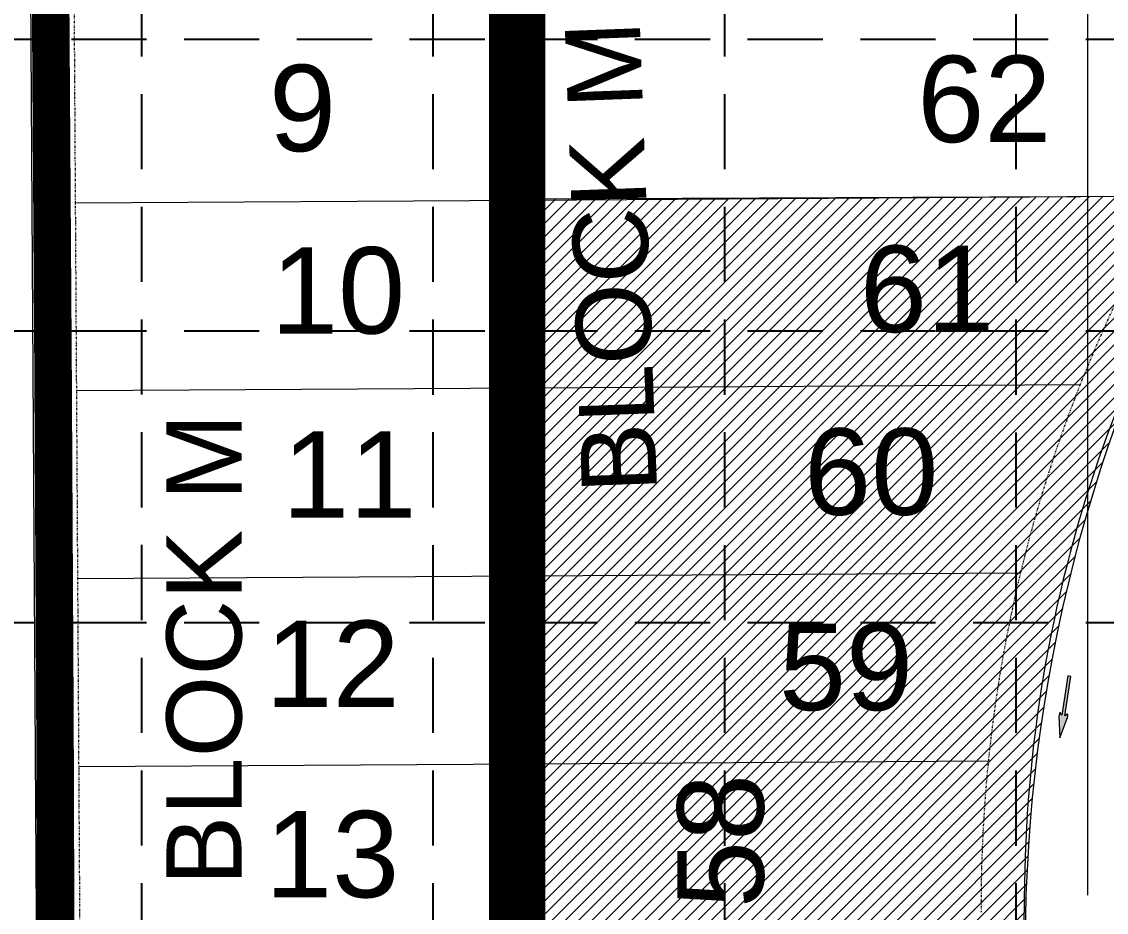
# Model space of a CAD drawing. Extents: x 218174 to 221286, y 216036 to 221010.
# Drawn here: x 219232.3 to 219521, y 219920 to 220157 of the extents above; entities that cross this region are included whole.
import ezdxf
from ezdxf.enums import TextEntityAlignment as Align

# ---------------------------------------------------------------- set-up
doc = ezdxf.new("R2010")
doc.units = 0
doc.header["$MEASUREMENT"] = 0
doc.linetypes.add('DASHED', pattern=[0.75, 0.5, -0.25])
doc.linetypes.add('DIVIDE', pattern=[1.25, 0.5, -0.25, 0, -0.25, 0, -0.25])
for name, color, linetype, lineweight in [('1 ARROWS', 7, 'Continuous', 0), ('1 BLOCK NUMBERS', 7, 'Continuous', 0), ('1 CURB LINE', 7, 'Continuous', 0), ('1 LOT NUMBERS', 7, 'Continuous', 0), ('1 PHASE LINES', 7, 'Continuous', 0), ('25', 7, 'Continuous', 0), ('PH.3-27', 7, 'Continuous', 0), ('PH.3-29', 7, 'Continuous', 0), ('PH.4-27', 7, 'Continuous', 0), ('PH.4-29', 7, 'Continuous', 0)]:
    doc.layers.add(name, color=color, linetype=linetype, lineweight=lineweight)
for name, color, linetype in [('1 EROSION BLANKETS', 84, 'Continuous'), ('1 SODDED LOT', 2, 'Continuous'), ('GRID', 251, 'DASHED')]:
    doc.layers.add(name, color=color, linetype=linetype)
doc.styles.get("Standard").update_dxf_attribs({"font": 'ARIAL.TTF'})
pattern_1 = [(45, (0, 0), (-1.767766952966369, 1.767766952966369), [])]

msp = doc.modelspace()

# ---------------------------------------------------------------- hatches: boundary and pattern name
at = {"layer": '1 ARROWS', "linetype": 'Continuous', "lineweight": 0}
h = msp.add_hatch(color=256, dxfattribs=at)
edge = h.paths.add_edge_path()
edge.add_line((219510.6660521453, 219972.7811562003), (219509.9822077519, 219972.3313507395))
edge.add_line((219509.9822077519, 219972.3313507395), (219511.581968992, 219982.7937518915))
edge.add_line((219511.581968992, 219982.7937518915), (219510.7312448768, 219982.9197860055))
edge.add_line((219510.7312448768, 219982.9197860055), (219509.1320882327, 219972.4613388977))
edge.add_line((219509.1320882327, 219972.4613388977), (219508.7188485737, 219973.0667553412))
edge.add_line((219508.7188485737, 219973.0667553412), (219508.7174876675, 219973.0678498667))
edge.add_ellipse((219508.5898860952, 219972.546137879), major_axis=(0.0846561167342986, 0.5535642453942345), ratio=0.2857142856512195, start_angle=-17.18267223287273, end_angle=124.7269333305264)
edge.add_line((219508.41167143, 219972.2506702911), (219508.4121376153, 219972.2517507343))
edge.add_line((219508.4121376153, 219972.2517507343), (219508.6687, 219966.4139))
edge.add_line((219508.6687, 219966.4139), (219510.7009246545, 219971.897735557))
edge.add_line((219510.7009246545, 219971.897735557), (219510.7016207476, 219971.8963370702))
edge.add_ellipse((219510.6229508584, 219972.2400055169), major_axis=(0.08465611673288356, 0.5535642453617852), ratio=0.28571428567767, start_angle=234.1684722212979, end_angle=374.4967194460819)
edge.add_line((219510.6660521453, 219972.7811562003), (219510.6660521453, 219972.7811562003))
at = {"layer": '1 SODDED LOT', "linetype": 'Continuous', "lineweight": 0}
h = msp.add_hatch(dxfattribs=at)
h.set_pattern_fill('ANSI31', color=256, scale=20, style=0)
h.set_pattern_definition(pattern_1)
edge = h.paths.add_edge_path()
edge.add_line((219475.4323052449, 219147.444003146), (219484.0059976856, 219158.0672530681))
edge.add_line((219484.0059976856, 219158.0672530681), (219525.0296510095, 219215.8261341982))
edge.add_line((219525.0296510095, 219215.8261341982), (219555.3456011817, 219266.1077832075))
edge.add_line((219555.3456011817, 219266.1077832075), (219580.1136357446, 219315.1255244578))
edge.add_line((219580.1136357446, 219315.1255244578), (219602.5341624803, 219366.8883159152))
edge.add_line((219602.5341624803, 219366.8883159152), (219621.3793221881, 219420.9509069505))
edge.add_line((219621.3793221881, 219420.9509069505), (219636.5571038646, 219475.7616311401))
edge.add_line((219636.5571038646, 219475.7616311401), (219648.3246516918, 219535.0259385895))
edge.add_line((219648.3246516918, 219535.0259385895), (219655.1489825292, 219587.1166144214))
edge.add_line((219655.1489825292, 219587.1166144214), (219659.2672806414, 219644.1361634186))
edge.add_line((219659.2672806414, 219644.1361634186), (219659.254730776, 219733.059728265))
edge.add_line((219659.254730776, 219733.059728265), (219657.4870566138, 219948.8443099199))
edge.add_line((219657.4870566138, 219948.8443099199), (219688.7331481751, 220030.9676380692))
edge.add_line((219688.7331481751, 220030.9676380692), (219749.0571499495, 220093.8122126724))
edge.add_line((219749.0571499495, 220093.8122126724), (219797.1930126573, 220136.0663225271))
edge.add_line((219797.1930126573, 220136.0663225271), (219840.5630852996, 220184.1232006675))
edge.add_line((219840.5630852996, 220184.1232006675), (219872.5042217056, 220231.4895576038))
edge.add_line((219872.5042217056, 220231.4895576038), (219768.5820726932, 220298.9748182372))
edge.add_line((219768.5820726932, 220298.9748182372), (219751.5323121054, 220274.9457712017))
edge.add_line((219751.5323121054, 220274.9457712017), (219734.6029277781, 220254.6460065115))
edge.add_line((219734.6029277781, 220254.6460065115), (219716.61547027, 220236.2493353521))
edge.add_line((219716.61547027, 220236.2493353521), (219691.0586083644, 220213.8978556696))
edge.add_line((219691.0586083644, 220213.8978556696), (219665.3797267635, 220194.9206644955))
edge.add_line((219665.3797267635, 220194.9206644955), (219646.3238232265, 220180.0664160972))
edge.add_line((219646.3238232265, 220180.0664160972), (219622.5762976214, 220158.7157978516))
edge.add_line((219622.5762976214, 220158.7157978516), (219597.137506899, 220129.1230808097))
edge.add_line((219597.137506899, 220129.1230808097), (219581.6785911615, 220107.4716529112))
edge.add_line((219581.6785911615, 220107.4716529112), (219569.5877775821, 220088.7570101068))
edge.add_arc((219750.1028268064, 219972.1331540567), 214.9111602416781, 147.1350465495527, 168.4719511664674)
edge.add_arc((220206.0321608502, 219879.1408230171), 680.2273229459104, 168.4719511664666, 178.0273705019318)
edge.add_line((219526.2079510478, 219902.555661235), (219527.2301247836, 219639.9876281985))
edge.add_arc((218960.6703304758, 219637.7820187235), 566.5640874952472, -25.11841071174888, 0.22305055361238146, ccw=False)
edge.add_arc((218340.7872357614, 219928.399408143), 1251.190641278881, 330.4295665447405, 334.88158928825175, ccw=False)
edge.add_arc((218923.4802639634, 219597.7813066724), 581.235796430975, 322.07344402292466, 330.4295665447392, ccw=False)
edge.add_arc((219395.5992003155, 219229.8951809441), 17.29280903881189, 142.0734440229354, 235.1860688875663)
edge.add_line((219385.7265072294, 219215.6976045424), (219475.4323052449, 219147.444003146))
at = {"layer": '1 SODDED LOT', "lineweight": 0}
h = msp.add_hatch(dxfattribs=at)
h.set_pattern_fill('ANSI31', color=256, scale=20, style=0)
h.set_pattern_definition(pattern_1)
edge = h.paths.add_edge_path()
edge.add_line((219551.4906559289, 220110.564609817), (219367.0987866988, 220109.8185611151))
edge.add_line((219367.0987866988, 220109.8185611151), (219364.5965155221, 219607.4716750037))
edge.add_line((219364.5965155221, 219607.4716750037), (219357.5099899668, 219536.6510588022))
edge.add_line((219357.5099899668, 219536.6510588022), (219331.5260828251, 219464.650086645))
edge.add_line((219331.5260828251, 219464.650086645), (219289.0069493876, 219380.8456823144))
edge.add_line((219289.0069493876, 219380.8456823144), (219143.733235187, 219186.0889645997))
edge.add_line((219143.733235187, 219186.0889645997), (219037.2010362386, 219189.4039041139))
edge.add_line((219037.2010362386, 219189.4039041139), (219018.3036546521, 219060.7464366794))
edge.add_line((219018.3036546521, 219060.7464366794), (219073.8147516077, 219044.2216270044))
edge.add_line((219073.8147516077, 219044.2216270044), (219113.97170986, 219028.8771617048))
edge.add_line((219113.97170986, 219028.8771617048), (219141.1367045943, 219011.1719960742))
edge.add_line((219141.1367045943, 219011.1719960742), (219148.7325851158, 219004.2703739246))
edge.add_line((219148.7325851158, 219004.2703739246), (219158.9253344339, 219003.8629213669))
edge.add_line((219158.9253344339, 219003.8629213669), (219168.3026542572, 219006.7150892708))
edge.add_line((219168.3026542572, 219006.7150892708), (219172.7874567953, 219013.6417943318))
edge.add_line((219172.7874567953, 219013.6417943318), (219360.4262625045, 219257.5249111722))
edge.add_arc((218829.9204208373, 219665.6855245095), 669.3515775158193, 322.4260346540026, 357.521118745443)
edge.add_line((219498.6456402032, 219636.7353033207), (219499.4840874574, 219911.9301388391))
edge.add_arc((219913.975405297, 219910.667291349), 414.4932416194639, 151.4302003989582, 179.8254351675008, ccw=False)
edge.add_line((219549.9528626947, 220108.889983858), (219551.7776915674, 220109.6488172017))
edge.add_line((219551.7776915674, 220109.6488172017), (219551.4906559289, 220110.564609817))

# ---------------------------------------------------------------- linework, layer by layer
at = {"layer": '1 ARROWS', "linetype": 'Continuous', "lineweight": 0}
for p, q in [((219510.7312448768, 219982.9197860055), (219509.1320882327, 219972.4613388977)), ((219509.9822077519, 219972.3313507395), (219511.581968992, 219982.7937518915)), ((219511.581968992, 219982.7937518915), (219510.7312448768, 219982.9197860055)), ((219508.7188485737, 219973.0667553412), (219508.7174876675, 219973.0678498667)), ((219509.1320882327, 219972.4613388977), (219508.7188485737, 219973.0667553412)), ((219508.41167143, 219972.2506702911), (219508.4121376153, 219972.2517507343)), ((219508.4121376153, 219972.2517507343), (219508.6687, 219966.4139)), ((219508.6687, 219966.4139), (219510.7009246545, 219971.897735557)), ((219510.6660521453, 219972.7811562003), (219509.9822077519, 219972.3313507395)), ((219510.6660521453, 219972.7811562003), (219510.6660521453, 219972.7811562003)), ((219510.7009246545, 219971.897735557), (219510.7016207476, 219971.8963370702))]:
    msp.add_line(p, q, dxfattribs=at)
for centre, major_axis, ratio, start_param, end_param in [((219508.5898860952, 219972.546137879), (0.0846561167342986, 0.5535642453942345), 0.2857142856512195, -0.2998942047546349, 2.176895652533142), ((219510.6229508584, 219972.2400055169), (0.08465611673288356, 0.5535642453617852), 0.28571428567767, 4.087010844626529, 6.536200792251604)]:
    msp.add_ellipse(centre, major_axis=major_axis, ratio=ratio, start_param=start_param, end_param=end_param, dxfattribs=at)
msp.add_point((219508.7188485737, 219973.0667553412), dxfattribs=at)
at = {"layer": '1 CURB LINE', "color": 7, "linetype": 'Continuous', "lineweight": 0}
msp.add_line((219500.6831, 219673.8035), (219499.1881, 219920.099), dxfattribs=at)
msp.add_lwpolyline([(219237.68801142, 219672.2070265725), (219236.1900661092, 219918.9790882778), (219234.4297528306, 220208.9737456374), (219233.5504640675, 220353.8280997833)], dxfattribs=at)
msp.add_arc((219862.6814171367, 219922.3053828038), 363.500000000001, 142.8465722222222, 180.3477888888889, dxfattribs=at)
at = {"layer": '1 EROSION BLANKETS', "linetype": 'Continuous', "lineweight": 0, "const_width": 10, "flags": 128}
msp.add_lwpolyline([(219241.6867923733, 219805.9837191394), (219241.1348544127, 219971.1183058717), (219240.6153369379, 220066.6692484035), (219238.6758142229, 220358.4438702289)], dxfattribs=at)
at = {"layer": '1 PHASE LINES', "linetype": 'Continuous', "lineweight": 0, "flags": 128}
msp.add_lwpolyline([(219516.016509337, 220887.0697448106), (219516.016509337, 219924.6114496358)], dxfattribs=at)
at = {"layer": '1 PHASE LINES', "linetype": 'Continuous', "lineweight": 0, "const_width": 15, "flags": 128}
msp.add_lwpolyline([(219072.7367471159, 220353.2492012243), (219364.2156749931, 220353.2492012243), (219364.2156749931, 219640.0514935064, -0.1963308952916351), (219225.3753395168, 219300.0932290771), (219142.0511054016, 219186.2674284725), (219049.1340145164, 219192.2090444537), (218921.1256429346, 219191.0770941167), (218921.1256429346, 219071.9732745571), (218868.1054707686, 219071.9732745571), (218868.1054707686, 219021.7551318665), (218890.2983711181, 219021.7551318665), (218890.2983711181, 218901.895455098), (218873.3103353788, 218901.895455098), (218839.2516439526, 218755.8841101766), (218809.0378641987, 218665.3308277418), (218782.5459946296, 218600.5944388118), (218782.5459946296, 218492.1764490698), (218763.4236707162, 218492.1764490698), (218763.4236707162, 218440.8646983874), (218803.5522710504, 218440.8646983874), (218803.5522710504, 218304.9094122892)], format="xyb", dxfattribs=at)
at = {"layer": '1 SODDED LOT', "lineweight": 0, "flags": 128}
msp.add_lwpolyline([(219551.4906559289, 220110.564609817), (219367.0987866988, 220109.8185611151), (219364.5965155221, 219607.4716750037), (219357.5099899668, 219536.6510588022), (219331.5260828251, 219464.650086645), (219289.0069493876, 219380.8456823144), (219143.733235187, 219186.0889645997), (219037.2010362386, 219189.4039041139), (219018.3036546521, 219060.7464366794), (219073.8147516077, 219044.2216270044), (219113.97170986, 219028.8771617048), (219141.1367045943, 219011.1719960742), (219148.7325851158, 219004.2703739246), (219158.9253344339, 219003.8629213669), (219168.3026542572, 219006.7150892708), (219172.7874567953, 219013.6417943318), (219360.4262625045, 219257.5249111722, 0.1543394592838439), (219498.6456402032, 219636.7353033207), (219499.4840874574, 219911.9301388391, -0.1245354695982087), (219549.9528626947, 220108.889983858), (219551.7776915674, 220109.6488172017)], format="xyb", close=True, dxfattribs=at)
at = {"layer": '25', "color": 7, "linetype": 'DASHED', "lineweight": 0}
msp.add_lwpolyline([(219073.0423, 220352.9968), (219365.0472, 220354.7693), (219369.3233, 219650.3192), (219363.2416, 219589.3575), (219350.8263, 219529.3934), (219331.7625, 219471.2005), (219306.2908, 219415.5135), (219263.0222, 219346.3614), (219141.9205, 219187.8476), (219034.8638, 219192.7436), (218920.8702, 219192.0517), (218921.5986, 219072.0539), (218888.6577, 219071.8539), (218889.6896, 218901.8571), (218876.2234, 218901.7753), (218842.5039, 218762.4865), (218812.8776, 218673.7352), (218783.2987, 218602.1537), (218784.2674, 218442.5887), (218803.6962, 218442.7067), (218804.5243034059, 218306.3036360027)], dxfattribs=at)
at = {"layer": 'GRID', "color": 253, "linetype": 'DASHED', "ltscale": 40}
for p, q in [((219264.2472237629, 216427.7805951761), (219264.2472237629, 220928.2973227122)), ((219341.8400059447, 216427.7683959682), (219341.8400059447, 220928.2973227122)), ((219419.4327881263, 216427.7561967602), (219419.4327881263, 220928.2973227122)), ((219497.025570308, 216427.7439975522), (219497.025570308, 220928.2973227122)), ((218255.5410554017, 220152.3695008956), (221204.0667783041, 220152.3695008956)), ((218255.5410554017, 220074.776718714), (221204.0667783041, 220074.776718714)), ((218255.5410554017, 219997.1839365324), (221204.0667783041, 219997.1839365324))]:
    msp.add_line(p, q, dxfattribs=at)
at = {"layer": 'PH.3-27', "color": 7, "linetype": 'DIVIDE', "lineweight": 0}
for centre, radius, start, end in [((219785.0125313658, 220361.7509781316), 300, 180.3477888888889, 223.7123361111111), ((219862.6814171367, 219922.3053828038), 375, 141.7550694444444, 180.3477888888889)]:
    msp.add_arc(centre, radius, start, end, dxfattribs=at)
at = {"layer": 'PH.3-29', "color": 7, "linetype": 'Continuous', "lineweight": 0}
for p, q in [((219363.7438, 220569.4795), (219369.3233, 219650.3192)), ((219538.3418, 220110.5308), (219366.5361, 220109.4879)), ((219514.0272, 220060.3823), (219366.8396, 220059.4889)), ((219498.148, 220010.285), (219367.1431, 220009.4898)), ((219489.6043, 219960.2322), (219367.4466, 219959.4907))]:
    msp.add_line(p, q, dxfattribs=at)
at = {"layer": 'PH.4-27', "color": 7, "linetype": 'DIVIDE', "lineweight": 0}
msp.add_line((219245.0207695212, 220358.7548942564), (219249.1877995575, 219672.2768320963), dxfattribs=at)
msp.add_lwpolyline([(218868.9616, 219021.7335), (218868.6581, 219071.7325), (218921.5986, 219072.0539), (218920.8702, 219192.0517), (219034.8638, 219192.7436), (219141.9205, 219187.8476), (219263.0222, 219346.3614), (219306.2908, 219415.5135), (219331.7625, 219471.2005), (219350.8263, 219529.3934), (219363.2416, 219589.3575), (219369.3233, 219650.3192), (219365.0186, 220359.4833), (219245.0208, 220358.7549), (219245.1708, 220334.0404), (219195.1717, 220333.7369), (219195.0503, 220353.7374), (219073.0422855708, 220352.9967696402), (218493.3063817988, 220352.8902485733), (218493.3063817988, 218306.6994409894)], dxfattribs=at)
at = {"layer": 'PH.4-29', "color": 7, "linetype": 'Continuous', "lineweight": 0}
for p, q in [((219365.0185587725, 220359.4832997498), (219369.3232965667, 219650.3192108219)), ((219366.5360699667, 220109.487947148), (219246.5382807123, 220108.7595416517)), ((219366.8395722556, 220059.4888682882), (219246.8417830012, 220058.7604627949)), ((219367.1430745445, 220009.4897894376), (219247.1452852931, 220008.7613839412)), ((219367.4465768334, 219959.4907105808), (219247.448787582, 219958.7623050874))]:
    msp.add_line(p, q, dxfattribs=at)

# ---------------------------------------------------------------- texts
at = {"layer": '1 BLOCK NUMBERS', "color": 7, "linetype": 'Continuous', "lineweight": 0}
for rotation, p in [(92.11911111111111, (219389.1289295529, 220094.3803225446)), (92.11911111111111, (219389.1289295529, 220094.3803225446)), (92.11911111111111, (219389.1289295529, 220094.3803225446)), (92.11911111111111, (219389.1289295529, 220094.3803225446)), (92.11911111111111, (219389.1289295529, 220094.3803225446)), (92.11911111111111, (219389.1289295529, 220094.3803225446)), (92.11911111111111, (219389.1289295529, 220094.3803225446)), (92.11911111111111, (219389.1289295529, 220094.3803225446)), (92.11911111111111, (219389.1289295529, 220094.3803225446)), (92.11911111111111, (219389.1289295529, 220094.3803225446)), (92.11911111111111, (219389.1289295529, 220094.3803225446)), (92.11911111111111, (219389.1289295529, 220094.3803225446)), (92.11911111111111, (219389.1289295529, 220094.3803225446)), (92.11911111111111, (219389.1289295529, 220094.3803225446)), (92.11911111111111, (219389.1289295529, 220094.3803225446)), (92.11911111111111, (219389.1289295529, 220094.3803225446)), (92.11911111111111, (219389.1289295529, 220094.3803225446)), (92.11911111111111, (219389.1289295529, 220094.3803225446)), (92.11911111111111, (219389.1289295529, 220094.3803225446)), (92.11911111111111, (219389.1289295529, 220094.3803225446)), (92.11911111111111, (219389.1289295529, 220094.3803225446)), (92.11911111111111, (219389.1289295529, 220094.3803225446)), (92.11911111111111, (219389.1289295529, 220094.3803225446)), (92.11911111111111, (219389.1289295529, 220094.3803225446)), (92.11911111111111, (219389.1289295529, 220094.3803225446)), (92.11911111111111, (219389.1289295529, 220094.3803225446)), (92.11911111111111, (219389.1289295529, 220094.3803225446)), (92.11911111111111, (219389.1289295529, 220094.3803225446)), (92.11911111111111, (219389.1289295529, 220094.3803225446)), (92.11911111111111, (219389.1289295529, 220094.3803225446)), (92.11911111111111, (219389.1289295529, 220094.3803225446)), (92.11911111111111, (219389.1289295529, 220094.3803225446)), (90, (219280.7979600509, 219989.9607745573))]:
    msp.add_text('BLOCK M', height=20, rotation=rotation, dxfattribs=at).set_placement(p, align=Align.MIDDLE)
at = {"layer": '1 LOT NUMBERS', "color": 7, "linetype": 'Continuous', "lineweight": 0}
for s, p in [('62', (219470.6889, 220124.9751)), ('62', (219470.6889, 220124.9751)), ('62', (219470.6889, 220124.9751)), ('62', (219470.6889, 220124.9751)), ('62', (219470.6889, 220124.9751)), ('62', (219470.6889, 220124.9751)), ('62', (219470.6889, 220124.9751)), ('62', (219470.6889, 220124.9751)), ('62', (219470.6889, 220124.9751)), ('62', (219470.6889, 220124.9751)), ('62', (219470.6889, 220124.9751)), ('62', (219470.6889, 220124.9751)), ('62', (219470.6889, 220124.9751)), ('62', (219470.6889, 220124.9751)), ('62', (219470.6889, 220124.9751)), ('62', (219470.6889, 220124.9751)), ('62', (219470.6889, 220124.9751)), ('62', (219470.6889, 220124.9751)), ('62', (219470.6889, 220124.9751)), ('62', (219470.6889, 220124.9751)), ('62', (219470.6889, 220124.9751)), ('62', (219470.6889, 220124.9751)), ('62', (219470.6889, 220124.9751)), ('62', (219470.6889, 220124.9751)), ('62', (219470.6889, 220124.9751)), ('62', (219470.6889, 220124.9751)), ('62', (219470.6889, 220124.9751)), ('62', (219470.6889, 220124.9751)), ('62', (219470.6889, 220124.9751)), ('62', (219470.6889, 220124.9751)), ('62', (219470.6889, 220124.9751)), ('62', (219470.6889, 220124.9751)), ('9', (219298.1127, 220122.5534)), ('9', (219298.1127, 220122.5534)), ('9', (219298.1127, 220122.5534)), ('9', (219298.1127, 220122.5534)), ('10', (219298.6374, 220074.0251)), ('10', (219298.6374, 220074.0251)), ('10', (219298.6374, 220074.0251)), ('10', (219298.6374, 220074.0251)), ('61', (219455.4049, 220074.4338)), ('61', (219455.4049, 220074.4338)), ('61', (219455.4049, 220074.4338)), ('61', (219455.4049, 220074.4338)), ('61', (219455.4049, 220074.4338)), ('61', (219455.4049, 220074.4338)), ('61', (219455.4049, 220074.4338)), ('61', (219455.4049, 220074.4338)), ('61', (219455.4049, 220074.4338)), ('61', (219455.4049, 220074.4338)), ('61', (219455.4049, 220074.4338)), ('61', (219455.4049, 220074.4338)), ('61', (219455.4049, 220074.4338)), ('61', (219455.4049, 220074.4338)), ('61', (219455.4049, 220074.4338)), ('61', (219455.4049, 220074.4338)), ('61', (219455.4049, 220074.4338)), ('61', (219455.4049, 220074.4338)), ('61', (219455.4049, 220074.4338)), ('61', (219455.4049, 220074.4338)), ('61', (219455.4049, 220074.4338)), ('61', (219455.4049, 220074.4338)), ('61', (219455.4049, 220074.4338)), ('61', (219455.4049, 220074.4338)), ('61', (219455.4049, 220074.4338)), ('61', (219455.4049, 220074.4338)), ('61', (219455.4049, 220074.4338)), ('61', (219455.4049, 220074.4338)), ('61', (219455.4049, 220074.4338)), ('61', (219455.4049, 220074.4338)), ('61', (219455.4049, 220074.4338)), ('61', (219455.4049, 220074.4338)), ('11', (219301.6371, 220025.0471)), ('11', (219301.6371, 220025.0471)), ('11', (219301.6371, 220025.0471)), ('11', (219301.6371, 220025.0471)), ('60', (219440.5575, 220025.7931)), ('60', (219440.5575, 220025.7931)), ('60', (219440.5575, 220025.7931)), ('60', (219440.5575, 220025.7931)), ('60', (219440.5575, 220025.7931)), ('60', (219440.5575, 220025.7931)), ('60', (219440.5575, 220025.7931)), ('60', (219440.5575, 220025.7931)), ('60', (219440.5575, 220025.7931)), ('60', (219440.5575, 220025.7931)), ('60', (219440.5575, 220025.7931)), ('60', (219440.5575, 220025.7931)), ('60', (219440.5575, 220025.7931)), ('60', (219440.5575, 220025.7931)), ('60', (219440.5575, 220025.7931)), ('60', (219440.5575, 220025.7931)), ('60', (219440.5575, 220025.7931)), ('60', (219440.5575, 220025.7931)), ('60', (219440.5575, 220025.7931)), ('60', (219440.5575, 220025.7931)), ('60', (219440.5575, 220025.7931)), ('60', (219440.5575, 220025.7931)), ('60', (219440.5575, 220025.7931)), ('60', (219440.5575, 220025.7931)), ('60', (219440.5575, 220025.7931)), ('60', (219440.5575, 220025.7931)), ('60', (219440.5575, 220025.7931)), ('60', (219440.5575, 220025.7931)), ('60', (219440.5575, 220025.7931)), ('60', (219440.5575, 220025.7931)), ('60', (219440.5575, 220025.7931)), ('60', (219440.5575, 220025.7931)), ('12', (219297.1753, 219974.6368)), ('12', (219297.1753, 219974.6368)), ('12', (219297.1753, 219974.6368)), ('12', (219297.1753, 219974.6368)), ('59', (219433.854, 219973.8226)), ('59', (219433.854, 219973.8226)), ('59', (219433.854, 219973.8226)), ('59', (219433.854, 219973.8226)), ('59', (219433.854, 219973.8226)), ('59', (219433.854, 219973.8226)), ('59', (219433.854, 219973.8226)), ('59', (219433.854, 219973.8226)), ('59', (219433.854, 219973.8226)), ('59', (219433.854, 219973.8226)), ('59', (219433.854, 219973.8226)), ('59', (219433.854, 219973.8226)), ('59', (219433.854, 219973.8226)), ('59', (219433.854, 219973.8226)), ('59', (219433.854, 219973.8226)), ('59', (219433.854, 219973.8226)), ('59', (219433.854, 219973.8226)), ('59', (219433.854, 219973.8226)), ('59', (219433.854, 219973.8226)), ('59', (219433.854, 219973.8226)), ('59', (219433.854, 219973.8226)), ('59', (219433.854, 219973.8226)), ('59', (219433.854, 219973.8226)), ('59', (219433.854, 219973.8226)), ('59', (219433.854, 219973.8226)), ('59', (219433.854, 219973.8226)), ('59', (219433.854, 219973.8226)), ('59', (219433.854, 219973.8226)), ('59', (219433.854, 219973.8226)), ('59', (219433.854, 219973.8226)), ('59', (219433.854, 219973.8226)), ('59', (219433.854, 219973.8226)), ('13', (219297.063, 219924.0072)), ('13', (219297.063, 219924.0072)), ('13', (219297.063, 219924.0072)), ('13', (219297.063, 219924.0072))]:
    msp.add_text(s, height=23, dxfattribs=at).set_placement(p)
msp.add_text('58', height=23, rotation=90, dxfattribs=at).set_placement((219429.8048, 219921.1285))
msp.add_text('58', height=23, rotation=90, dxfattribs=at).set_placement((219429.8048, 219921.1285))
msp.add_text('58', height=23, rotation=90, dxfattribs=at).set_placement((219429.8048, 219921.1285))
msp.add_text('58', height=23, rotation=90, dxfattribs=at).set_placement((219429.8048, 219921.1285))
msp.add_text('58', height=23, rotation=90, dxfattribs=at).set_placement((219429.8048, 219921.1285))
msp.add_text('58', height=23, rotation=90, dxfattribs=at).set_placement((219429.8048, 219921.1285))
msp.add_text('58', height=23, rotation=90, dxfattribs=at).set_placement((219429.8048, 219921.1285))
msp.add_text('58', height=23, rotation=90, dxfattribs=at).set_placement((219429.8048, 219921.1285))
msp.add_text('58', height=23, rotation=90, dxfattribs=at).set_placement((219429.8048, 219921.1285))
msp.add_text('58', height=23, rotation=90, dxfattribs=at).set_placement((219429.8048, 219921.1285))
msp.add_text('58', height=23, rotation=90, dxfattribs=at).set_placement((219429.8048, 219921.1285))
msp.add_text('58', height=23, rotation=90, dxfattribs=at).set_placement((219429.8048, 219921.1285))
msp.add_text('58', height=23, rotation=90, dxfattribs=at).set_placement((219429.8048, 219921.1285))
msp.add_text('58', height=23, rotation=90, dxfattribs=at).set_placement((219429.8048, 219921.1285))
msp.add_text('58', height=23, rotation=90, dxfattribs=at).set_placement((219429.8048, 219921.1285))
msp.add_text('58', height=23, rotation=90, dxfattribs=at).set_placement((219429.8048, 219921.1285))

doc.saveas('drawing.dxf')
